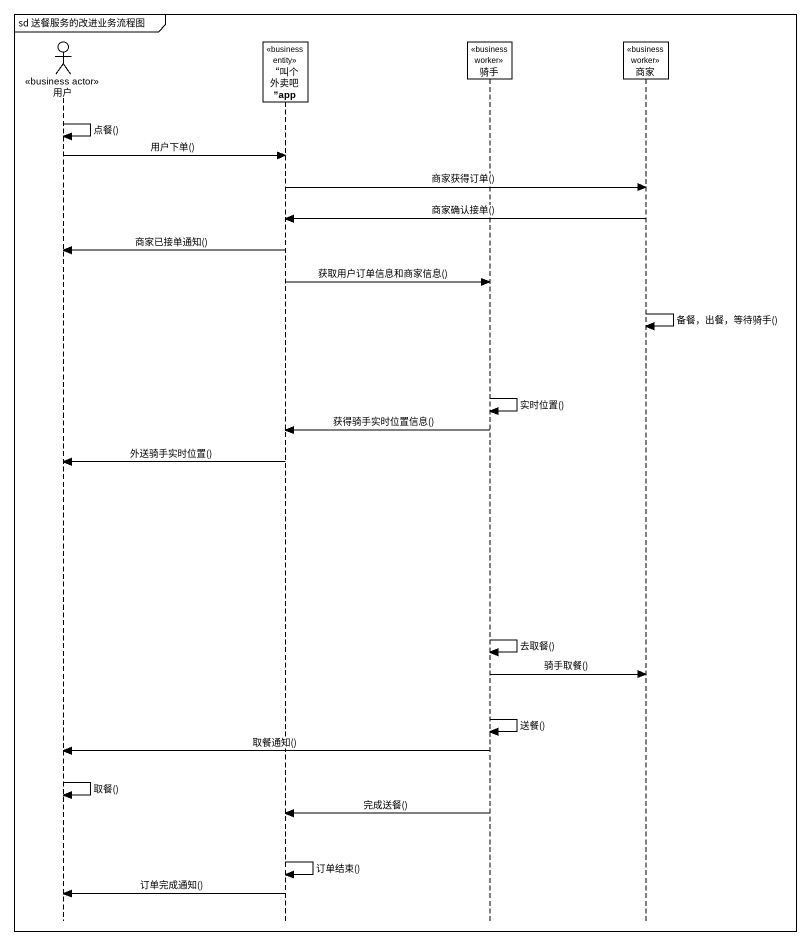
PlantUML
@startuml
mainframe sd 送餐服务的改进业务流程图
hide footbox
actor 用户 <<business actor>>
participant "“叫个外卖吧”app" as 叫个外卖吧_app <<business entity>>
participant 骑手 <<business worker>>
participant 商家 <<business worker>>

用户 -> 用户 : 点餐()
用户 -> 叫个外卖吧_app : 用户下单()
叫个外卖吧_app -> 商家 : 商家获得订单()
商家 -> 叫个外卖吧_app : 商家确认接单()
叫个外卖吧_app -> 用户 : 商家已接单通知()
叫个外卖吧_app -> 骑手 : 获取用户订单信息和商家信息()
商家 -> 商家 : 备餐，出餐，等待骑手()
骑手 -> 骑手 : 实时位置()
骑手 -> 叫个外卖吧_app : 获得骑手实时位置信息()
叫个外卖吧_app -> 用户 : 外送骑手实时位置()
骑手 -> 骑手 : 去取餐()
骑手 -> 商家 : 骑手取餐()
骑手 -> 骑手 : 送餐()
骑手 -> 用户 : 取餐通知()
用户 -> 用户 : 取餐()
骑手 -> 叫个外卖吧_app : 完成送餐()
叫个外卖吧_app -> 叫个外卖吧_app : 订单结束()
叫个外卖吧_app -> 用户 : 订单完成通知()
@enduml
